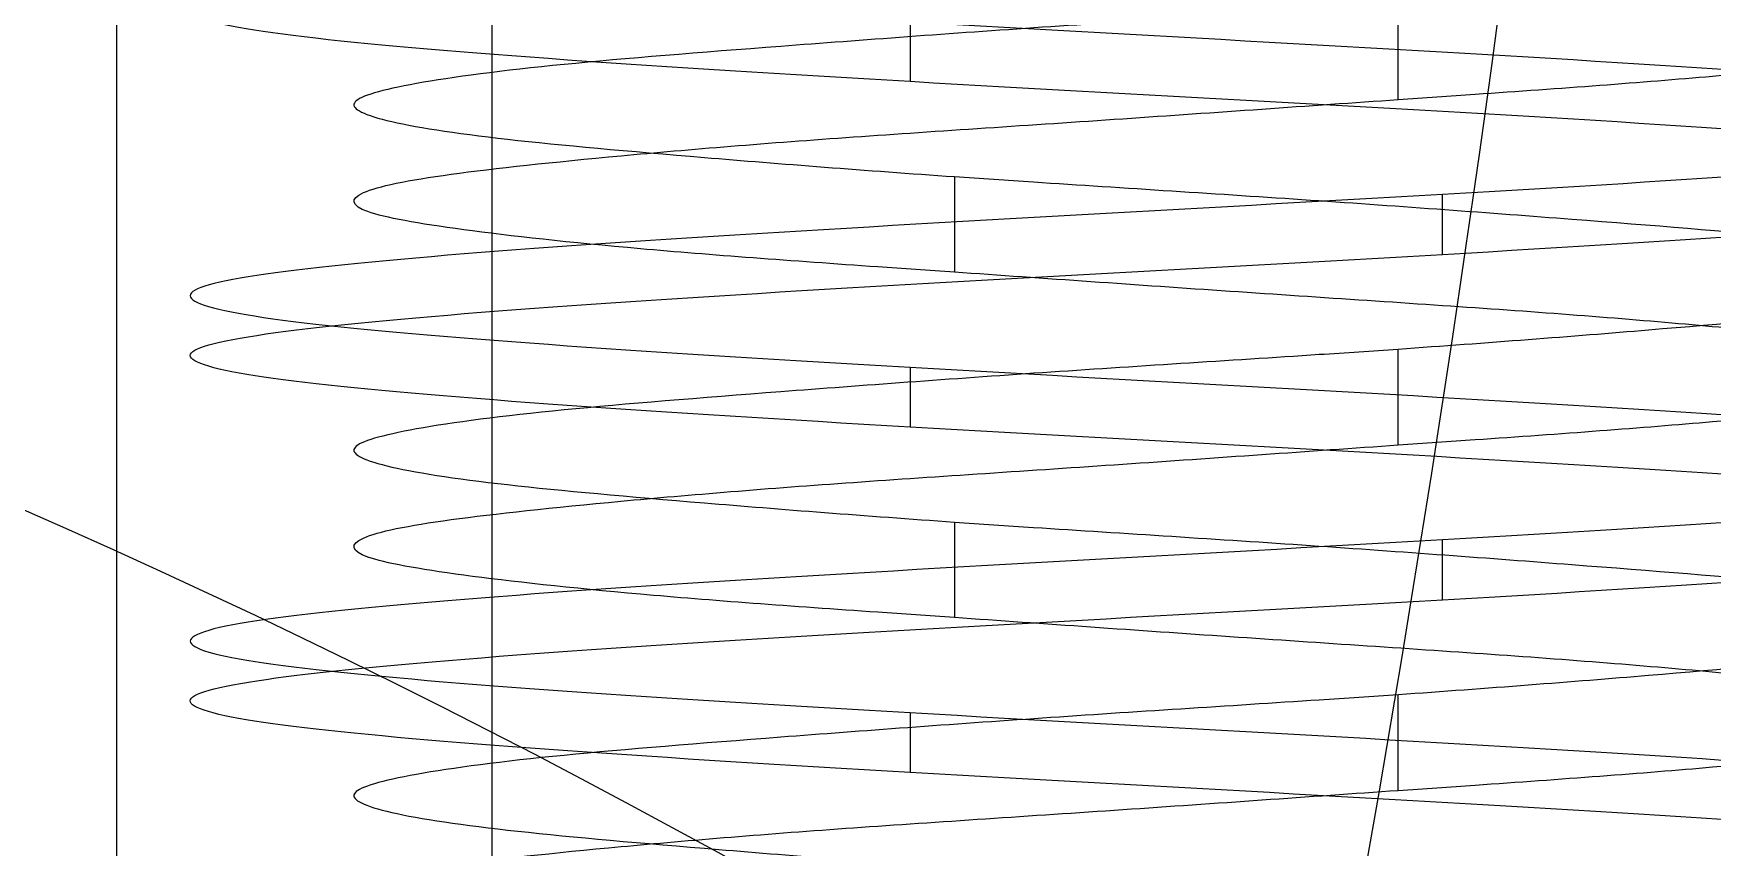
# Model space of a CAD drawing. Header units: inches. Extents: x -3.4 to 11, y -3.7 to 6.8.
# Drawn here: x 0.2756 to 0.4095, y 0.6008 to 0.6657 of the extents above; entities that cross this region are included whole.
import ezdxf

# ---------------------------------------------------------------- set-up
doc = ezdxf.new("R2010")
doc.units = ezdxf.units.IN
doc.header["$MEASUREMENT"] = 0
doc.layers.add('1', color=7, linetype='Continuous')
doc.layers.add('51', color=7, linetype='Continuous')

# ---------------------------------------------------------------- blocks, each defined once
blk = doc.blocks.new('motor mount_v6_adapter')
at = {"layer": '1', "color": 0}
for p, q in [((-15.140381057, 0, 7.5), (-15.140381057, 6.000000000000001, 7.5)), ((-15.140381057, 0, -7.5), (-15.140381057, 6.000000000000001, -7.5))]:
    blk.add_line(p, q, dxfattribs=at)
blk = doc.blocks.new('M4x8')
at = {"layer": '51', "color": 0}
for p, q in [((-2, 0, -2.810683630000001), (-2, 0, -2.68931637)), ((-2, 0, -2.11068363), (-2, 0, -1.98931637)), ((-1.666666667, 4.1e-08, -3.196866283), (-1.666666667, 0, -3.003133719)), ((-1.666666667, 0, -2.496866281), (-1.666666667, 0, -2.303133719)), ((-1.666666667, 0, -1.796866281), (-1.666666667, 0, -1.603133719)), ((1.666666667, 0, -2.653133719), (1.666666667, -1.2e-08, -2.846866281)), ((1.666666667, 1e-09, -1.953133719), (1.666666667, -1.2e-08, -2.146866281)), ((2, 0, -3.03931637), (2, 0, -3.16068363)), ((2, 0, -2.33931637), (2, 0, -2.46068363)), ((2, 0, -1.63931637), (2, 0, -1.76068363))]:
    blk.add_line(p, q, dxfattribs=at)
for points, knots in [([(2, 0, -3.16068363), (2, 0.5213637790000001, -3.131564184), (1.786368189, 1.042018723, -3.102273762), (1.042211749, 1.78625558, -3.043538146), (0.522163922, 2.000262078, -3.014856748000001), (-0.524169625, 1.999737419, -2.956398471), (-1.045842875, 1.78267018, -2.926979739), (-1.782914011, 1.045427145, -2.868794078000001), (-2, 0.525594701, -2.840039382000001), (-2, 0, -2.810683630000001)], [0, 0, 0, 0, 0.25, 0.25, 0.5, 0.5, 0.75, 0.75, 1, 1, 1, 1]), ([(2, 0, -2.46068363), (2, 0.52412887, -2.431409747), (1.78300191, 1.045234975, -2.40201063), (1.046154819, 1.782462358, -2.343846805), (0.525389456, 1.999754812, -2.315019519), (-0.523521082, 2.000244752, -2.256452079), (-1.043575817, 1.784991053, -2.227162002), (-1.785384181, 1.042903098, -2.168595781), (-2, 0.521169907, -2.139792247), (-2, 0, -2.11068363)], [0, 0, 0, 0, 0.25, 0.25, 0.5, 0.5, 0.75, 0.75, 1, 1, 1, 1]), ([(-2, 0, -2.68931637), (-2, 0.521171575, -2.718425081), (-1.785081721, 1.043161364, -2.747825322000001), (-1.044047262, 1.784563727, -2.806319433), (-0.524157866, 2.000224836, -2.83503316), (0.525872251, 1.999774797, -2.893695346), (1.046160933, 1.782470901, -2.923038016), (1.783052022, 1.045170176, -2.981224175), (2, 0.523656169, -3.010068889), (2, 0, -3.03931637)], [0, 0, 0, 0, 0.25, 0.25, 0.5, 0.5, 0.75, 0.75, 1, 1, 1, 1]), ([(2, 0, -1.76068363), (2, 0.523381697, -1.731451479), (1.785470084, 1.043267183, -1.702196901), (1.041775825, 1.786340664, -1.643509724), (0.5208399480000001, 2.000086942, -1.6147768), (-0.521507443, 1.999913002, -1.556553176), (-1.043753512, 1.784390581, -1.52712182), (-1.783591742, 1.045118002, -1.46876339), (-2, 0.526327438, -1.440080307), (-2, 0, -1.41068363)], [0, 0, 0, 0, 0.25, 0.25, 0.5, 0.5, 0.75, 0.75, 1, 1, 1, 1]), ([(-2, 0, -1.98931637), (-2, 0.525670426, -2.018676352), (-1.783860536, 1.044866626, -2.047929963000001), (-1.043418886, 1.784707737, -2.106360767), (-0.521284508, 1.999946354, -2.135203193000001), (0.520872784, 2.000053625, -2.193406553), (1.042146705, 1.785944045, -2.222754656), (1.7849999, 1.04376302, -2.281344465), (2, 0.523842613, -2.310058476), (2, 0, -2.33931637)], [0, 0, 0, 0, 0.25, 0.25, 0.5, 0.5, 0.75, 0.75, 1, 1, 1, 1]), ([(-1.666666667, -7.305e-06, -3.00313323), (-1.666666906, 0.054697644, -3.006799725), (-1.663967137, 0.109474678, -3.010379018), (-1.658585867, 0.163922849, -3.013916417), (-1.640192295, 0.350030636, -3.026007501), (-1.589320452, 0.535538026, -3.038003592), (-1.510229885, 0.704970547, -3.050570588), (-1.431168611, 0.8743403170000001, -3.063132930000001), (-1.321748648, 1.032324893, -3.076626963), (-1.190996518, 1.165892393, -3.089205516), (-1.060200146, 1.299505087, -3.101788325), (-0.904423989, 1.412360319, -3.113616597), (-0.7366890580000001, 1.49501405, -3.125934227), (-0.5690090270000001, 1.577640728, -3.138247826), (-0.3847697, 1.63237764, -3.151462202), (-0.199222778, 1.654716913, -3.164449969000001), (-0.013664507, 1.677057553, -3.17743853), (0.17837869, 1.667607432, -3.18973687), (0.360907055, 1.627121346, -3.201734859000001), (0.5434589430000001, 1.586630043, -3.213734394), (0.7214953560000001, 1.513989751, -3.226278176), (0.8802284690000001, 1.415265212, -3.239161915), (1.03893337, 1.31655822, -3.252043364), (1.182749734, 1.189046127, -3.265229362), (1.299770528, 1.043251817, -3.277328986000001), (1.416835597, 0.8974023440000001, -3.289433187), (1.510268315, 0.7292659560000001, -3.301578169), (1.572294031, 0.552873636, -3.314281334), (1.634317752, 0.376486989, -3.32698409), (1.666666667, 0.186985273, -3.340601416), (1.666666667, 0, -3.353133719000001)], [-0.0744953436894853, -0.0744953436894853, -0.0744953436894853, -0.0744953436894853, -0.0743300491336196, -0.0743300491336196, -0.0743300491336196, -0.0737576114219891, -0.0737576114219891, -0.0737576114219891, -0.0731853979750256, -0.0731853979750256, -0.0731853979750256, -0.0726129793723744, -0.0726129793723744, -0.0726129793723744, -0.0720407566558532, -0.0720407566558532, -0.0720407566558532, -0.0714684918149349, -0.0714684918149349, -0.0714684918149349, -0.0708961511428076, -0.0708961511428076, -0.0708961511428076, -0.070323918540429, -0.070323918540429, -0.070323918540429, -0.0697514623467122, -0.0697514623467122, -0.0697514623467122, -0.0691790315182782, -0.0691790315182782, -0.0691790315182782, -0.0691790315182782]), ([(1.666666667, -2.000000000000001e-09, -3.546866281), (1.666666667, 0.054702502, -3.543199958000001), (1.6639669, 0.10947707, -3.539620826000001), (1.658585871, 0.163922808, -3.536083586000001), (1.640192303, 0.350030596, -3.523992502), (1.589320465, 0.535537986, -3.511996411), (1.510229903, 0.7049705090000001, -3.499429415), (1.431168632, 0.874340281, -3.486867073), (1.321748674, 1.032324861, -3.47337304), (1.190996547, 1.165892364, -3.460794487), (1.060200178, 1.299505061, -3.448211677000001), (0.9044240240000001, 1.412360297, -3.436383406), (0.736689095, 1.495014032, -3.424065776), (0.569009066, 1.577640714, -3.411752177), (0.38476974, 1.63237763, -3.398537801), (0.199222819, 1.654716908, -3.385550034), (0.013664549, 1.677057552, -3.372561473), (-0.178378649, 1.667607436, -3.360263132), (-0.360907015, 1.627121355, -3.348265143), (-0.543458904, 1.586630056, -3.336265608), (-0.721495318, 1.513989768, -3.323721827), (-0.880228434, 1.415265234, -3.310838088000001), (-1.038933338, 1.316558245, -3.297956639000001), (-1.182749705, 1.189046156, -3.284770640000001), (-1.299770502, 1.043251849, -3.272671017), (-1.416835575, 0.8974023790000001, -3.260566816), (-1.510268297, 0.729265994, -3.248421834), (-1.572294018, 0.552873674, -3.235718669000001), (-1.634317743, 0.376487029, -3.223015913), (-1.666666662, 0.186985314, -3.209398587), (-1.666666667, 4.1e-08, -3.196866283)], [-0.0436887592398564, -0.0436887592398564, -0.0436887592398564, -0.0436887592398564, -0.0435267255455505, -0.0435267255455505, -0.0435267255455505, -0.0429655555033691, -0.0429655555033691, -0.0429655555033691, -0.0424046053115143, -0.0424046053115143, -0.0424046053115143, -0.0418434540022099, -0.0418434540022099, -0.0418434540022099, -0.0412824947232356, -0.0412824947232356, -0.0412824947232356, -0.0407214941490665, -0.0407214941490665, -0.0407214941490665, -0.040160419236281, -0.040160419236281, -0.040160419236281, -0.0395994502660661, -0.0395994502660661, -0.0395994502660661, -0.0390382621055807, -0.0390382621055807, -0.0390382621055807, -0.0384770988110579, -0.0384770988110579, -0.0384770988110579, -0.0384770988110579]), ([(-1.666666667, 0, -2.303133719), (-1.666666667, 0.054702518, -2.306800043), (-1.663966898, 0.109477098, -2.310379176000001), (-1.658585867, 0.163922849, -2.313916417000001), (-1.640192295, 0.350030636, -2.326007501), (-1.589320452, 0.535538025, -2.338003592), (-1.510229885, 0.704970546, -2.350570588), (-1.431168611, 0.8743403170000001, -2.36313293), (-1.321748648, 1.032324893, -2.376626963000001), (-1.190996518, 1.165892393, -2.389205516000001), (-1.060200146, 1.299505087, -2.401788325), (-0.904423989, 1.412360319, -2.413616597), (-0.7366890590000001, 1.49501405, -2.425934227), (-0.5690090270000001, 1.577640728, -2.438247826), (-0.3847697, 1.63237764, -2.451462201), (-0.199222778, 1.654716913, -2.464449969), (-0.013664507, 1.677057553, -2.47743853), (0.17837869, 1.667607432, -2.48973687), (0.360907055, 1.627121346, -2.501734859), (0.5434589430000001, 1.586630043, -2.513734394), (0.7214953560000001, 1.513989751, -2.526278176), (0.880228468, 1.415265212, -2.539161915000001), (1.03893337, 1.31655822, -2.552043364), (1.182749734, 1.189046127, -2.565229362000001), (1.299770528, 1.043251817, -2.577328986), (1.416835597, 0.8974023440000001, -2.589433187), (1.510268315, 0.7292659560000001, -2.601578169), (1.572294031, 0.552873636, -2.614281334), (1.634317752, 0.376486989, -2.62698409), (1.666666667, 0.186985273, -2.640601416), (1.666666667, 0, -2.653133719)], [-0.0851279363851193, -0.0851279363851193, -0.0851279363851193, -0.0851279363851193, -0.0849626493935965, -0.0849626493935965, -0.0849626493935965, -0.0843902123673576, -0.0843902123673576, -0.0843902123673576, -0.0838179996055173, -0.0838179996055173, -0.0838179996055173, -0.0832455816882348, -0.0832455816882348, -0.0832455816882348, -0.0826733596568476, -0.0826733596568476, -0.0826733596568476, -0.082101095501114, -0.082101095501114, -0.082101095501114, -0.0815287555142622, -0.0815287555142622, -0.0815287555142622, -0.0809565235970296, -0.0809565235970296, -0.0809565235970296, -0.0803840680887264, -0.0803840680887264, -0.0803840680887264, -0.0798116379456757, -0.0798116379456757, -0.0798116379456757, -0.0798116379456757]), ([(-1.666666667, 0, -1.603133719), (-1.666666667, 0.054702518, -1.606800043), (-1.663966898, 0.109477098, -1.610379176), (-1.658585867, 0.163922849, -1.613916417), (-1.640192295, 0.350030636, -1.626007501), (-1.589320452, 0.535538025, -1.638003592), (-1.510229885, 0.704970546, -1.650570588), (-1.431168611, 0.8743403160000001, -1.66313293), (-1.321748648, 1.032324893, -1.676626963), (-1.190996518, 1.165892393, -1.689205516), (-1.060200146, 1.299505087, -1.701788325), (-0.904423989, 1.412360319, -1.713616597), (-0.7366890590000001, 1.49501405, -1.725934227), (-0.5690090270000001, 1.577640728, -1.738247826), (-0.3847697, 1.63237764, -1.751462201), (-0.199222778, 1.654716913, -1.764449969), (-0.013664508, 1.677057553, -1.77743853), (0.17837869, 1.667607432, -1.78973687), (0.360907054, 1.627121346, -1.801734859), (0.543458942, 1.586630043, -1.813734394), (0.7214953550000001, 1.513989751, -1.826278176), (0.880228468, 1.415265212, -1.839161915), (1.03893337, 1.31655822, -1.852043364), (1.182749734, 1.189046127, -1.865229362), (1.299770528, 1.043251817, -1.877328986), (1.416835597, 0.8974023450000002, -1.889433187), (1.510268315, 0.729265957, -1.901578169), (1.572294031, 0.552873636, -1.914281334), (1.634317752, 0.3764869900000001, -1.92698409), (1.666666667, 0.186985274, -1.940601416), (1.666666667, 1e-09, -1.953133719)], [-0.095760523748544, -0.095760523748544, -0.095760523748544, -0.095760523748544, -0.0955952369269839, -0.0955952369269839, -0.0955952369269839, -0.095022800585852, -0.095022800585852, -0.095022800585852, -0.0944505885088503, -0.0944505885088503, -0.0944505885088503, -0.0938781712766523, -0.0938781712766523, -0.0938781712766523, -0.0933059499301148, -0.0933059499301148, -0.0933059499301148, -0.0927336864592815, -0.0927336864592815, -0.0927336864592815, -0.0921613471574205, -0.0921613471574205, -0.0921613471574205, -0.0915891159250495, -0.0915891159250495, -0.0915891159250495, -0.0910166611018755, -0.0910166611018755, -0.0910166611018755, -0.0904442316439233, -0.0904442316439233, -0.0904442316439233, -0.0904442316439233]), ([(1.666666667, -1.2e-08, -2.146866281), (1.666666667, 0.05470156600000001, -2.143200021), (1.663966992, 0.109475203, -2.139620948), (1.658586146, 0.163920028, -2.136083767), (1.64019289, 0.350027846, -2.123992678), (1.589321362, 0.535535323, -2.111996593), (1.510231084, 0.7049679790000001, -2.099429603), (1.431170097, 0.874337884, -2.086867266), (1.321750403, 1.032322646, -2.073373237), (1.1909985, 1.165890368, -2.060794675), (1.060202356, 1.299503284, -2.048211856), (0.9044263920000001, 1.412358781, -2.036383585), (0.7366916020000001, 1.495012796, -2.02406596), (0.5690117110000001, 1.57763976, -2.011752366000001), (0.384772476, 1.632376986, -1.998537998), (0.199225591, 1.654716574, -1.985550228), (0.01366736, 1.677057529, -1.972561664), (-0.178375853, 1.667607736, -1.96026331), (-0.360904286, 1.627121961, -1.948265323), (-0.543456243, 1.586630968, -1.936265789), (-0.721492781, 1.513990978, -1.923722017), (-0.8802260620000001, 1.415266709, -1.910838281), (-1.038931132, 1.316559986, -1.897956834), (-1.182747711, 1.189048138, -1.884770824), (-1.299768753, 1.043254028, -1.872671198), (-1.416834071, 0.8974047540000001, -1.860566993), (-1.510267075, 0.7292685240000001, -1.848422019), (-1.572293091, 0.552876308, -1.835718859), (-1.634317113, 0.376489766, -1.823016108), (-1.666666349, 0.186988103, -1.809398784), (-1.666666667, 2.83e-06, -1.79686647)], [-0.0228420986650551, -0.0228420986650551, -0.0228420986650551, -0.0228420986650551, -0.0226800673342483, -0.0226800673342483, -0.0226800673342483, -0.0221188959479947, -0.0221188959479947, -0.0221188959479947, -0.0215579444132193, -0.0215579444132193, -0.0215579444132193, -0.0209967917620839, -0.0209967917620839, -0.0209967917620839, -0.0204358311387615, -0.0204358311387615, -0.0204358311387615, -0.0198748292228617, -0.0198748292228617, -0.0198748292228617, -0.019313752965225, -0.019313752965225, -0.019313752965225, -0.0187527826524796, -0.0187527826524796, -0.0187527826524796, -0.0181915931470086, -0.0181915931470086, -0.0181915931470086, -0.0176304285049297, -0.0176304285049297, -0.0176304285049297, -0.0176304285049297]), ([(1.666666667, -1.2e-08, -2.846866281), (1.666666667, 0.05470021500000001, -2.843200111), (1.663967126, 0.109472496, -2.839621125), (1.658586545, 0.163915988, -2.836084029), (1.640193743, 0.350023851, -2.823992934000001), (1.589322667, 0.535531453, -2.811996858000001), (1.5102328, 0.704964302, -2.799429875), (1.431172226, 0.8743344, -2.786867547), (1.321752916, 1.032319429, -2.773373524), (1.191001339, 1.165887468, -2.760794948), (1.060205521, 1.299500701, -2.748212116), (0.904429833, 1.412356577, -2.736383845000001), (0.7366952450000002, 1.495011001, -2.724066227), (0.569015554, 1.577638374, -2.711752641), (0.3847764510000001, 1.632376049, -2.698538284), (0.19922962, 1.654716089, -2.685550510000001), (0.013671444, 1.677057496, -2.672561943), (-0.17837179, 1.66760817, -2.660263568), (-0.36090032, 1.62712284, -2.648265583), (-0.543452377, 1.586632292, -2.636266052), (-0.721489094, 1.513992735, -2.623722292), (-0.880222616, 1.415268852, -2.61083856), (-1.038927926, 1.316562516, -2.597957118), (-1.182744815, 1.189051019, -2.584771092), (-1.299766212, 1.043257194, -2.572671461), (-1.416831885, 0.897408205, -2.560567251000001), (-1.510265299, 0.729272202, -2.548422287), (-1.572291746, 0.552880136, -2.535719134), (-1.634316197, 0.376493742, -2.523016391000001), (-1.666665895, 0.186992155, -2.509399072), (-1.666666667, 6.881000000000001e-06, -2.496866742)], [-0.0332654351957775, -0.0332654351957775, -0.0332654351957775, -0.0332654351957775, -0.0331034080720597, -0.0331034080720597, -0.0331034080720597, -0.0325422373568783, -0.0325422373568783, -0.0325422373568783, -0.0319812864938202, -0.0319812864938202, -0.0319812864938202, -0.0314201345169259, -0.0314201345169259, -0.0314201345169259, -0.0308591745632894, -0.0308591745632894, -0.0308591745632894, -0.0302981733210716, -0.0302981733210716, -0.0302981733210716, -0.0297370977329303, -0.0297370977329303, -0.0297370977329303, -0.0291761280925569, -0.0291761280925569, -0.0291761280925569, -0.0286149392569157, -0.0286149392569157, -0.0286149392569157, -0.0280537752808158, -0.0280537752808158, -0.0280537752808158, -0.0280537752808158]), ([(-2, 0, -3.51068363), (-2, -0.522497825, -3.481500845), (-1.783389951, -1.044773827, -3.452042507), (-1.046046132, -1.782643979, -3.39383698), (-0.527408754, -1.999876169, -3.365136455), (0.526469173, -2.00012372, -3.306283278), (1.045086295, -1.783578354, -3.277048832), (1.784249841, -1.043939468, -3.218679250000001), (2, -0.52141437, -3.189805901), (2, 0, -3.16068363)], [0, 0, 0, 0, 0.25, 0.25, 0.5, 0.5, 0.75, 0.75, 1, 1, 1, 1]), ([(2, 0, -3.03931637), (2, -0.523514764, -3.068555953000001), (1.785328816, -1.043413743, -3.097814339), (1.041896486, -1.786214694, -3.156480662), (0.52084471, -2.000077087, -3.185223272), (-0.521436556, -1.999922869, -3.243442527), (-1.043645982, -1.784488434, -3.272870291), (-1.783662557, -1.045056834, -3.331241603), (-2, -0.526125397, -3.359930977), (-2, 0, -3.38931637)], [0, 0, 0, 0, 0.25, 0.25, 0.5, 0.5, 0.75, 0.75, 1, 1, 1, 1]), ([(-2, 0, -2.810683630000001), (-2, -0.525482225, -2.781334159), (-1.783945318, -1.044788507, -2.752076615), (-1.043308887, -1.784811052, -2.693630665), (-0.521226909, -1.999956227, -2.664793928), (0.52089093, -2.000043759, -2.606592096), (1.042264741, -1.785823772, -2.577235889), (1.784872925, -1.043892224, -2.518665695), (2, -0.523989364, -2.48994972), (2, 0, -2.46068363)], [0, 0, 0, 0, 0.25, 0.25, 0.5, 0.5, 0.75, 0.75, 1, 1, 1, 1]), ([(2, 0, -2.33931637), (2, -0.52398314, -2.368582113), (1.783019417, -1.045209218, -2.397987847), (1.046168915, -1.782456494, -2.456152223), (0.525533023, -1.999759959, -2.484972287), (-0.523704406, -2.000239623, -2.543558336), (-1.043712882, -1.784864174, -2.572848186), (-1.785286141, -1.042990937, -2.631397112), (-2, -0.521166101, -2.660207966000001), (-2, 0, -2.68931637)], [0, 0, 0, 0, 0.25, 0.25, 0.5, 0.5, 0.75, 0.75, 1, 1, 1, 1]), ([(-2, 0, -2.11068363), (-2, -0.521179957, -2.081574451), (-1.784990448, -1.04324399, -2.052167622), (-1.044171701, -1.78444792, -1.993690241), (-0.524362244, -2.000217531000001, -1.964978005), (0.526020326, -1.999782126, -1.906296635), (1.046162832, -1.782475729, -1.876962251), (1.783075927, -1.045139528, -1.818773522), (2, -0.523522761, -1.789923659), (2, 0, -1.76068363)], [0, 0, 0, 0, 0.25, 0.25, 0.5, 0.5, 0.75, 0.75, 1, 1, 1, 1]), ([(2, 0, -1.63931637), (2, -0.521403558, -1.668438037), (1.786487038, -1.041914738, -1.697717111), (1.042036386, -1.786416085, -1.756475442), (0.522042507, -2.00026089, -1.785150074), (-0.524039594, -1.999738611, -1.843594226), (-1.045792917, -1.782707473, -1.873017102), (-1.782915349, -1.045438482, -1.931205243), (-2, -0.525777819, -1.95995039), (-2, 0, -1.98931637)], [0, 0, 0, 0, 0.25, 0.25, 0.5, 0.5, 0.75, 0.75, 1, 1, 1, 1]), ([(-1.666666667, 6.881000000000001e-06, -2.496866742), (-1.666666893, -0.05469792300000001, -2.493200257), (-1.663967124, -0.10947481, -2.489620973), (-1.658585868, -0.163922837, -2.486083584), (-1.640192297, -0.350030624, -2.4739925), (-1.589320456, -0.535538014, -2.461996409), (-1.51022989, -0.7049705350000001, -2.449429413), (-1.431168617, -0.874340306, -2.436867071), (-1.321748656, -1.032324884, -2.423373038), (-1.190996526, -1.165892384, -2.410794485), (-1.060200155, -1.299505079, -2.398211675000001), (-0.9044239990000001, -1.412360313, -2.386383404), (-0.736689069, -1.495014044, -2.374065774), (-0.569009039, -1.577640724, -2.361752175), (-0.384769712, -1.632377637, -2.348537799), (-0.19922279, -1.654716912, -2.335550032), (-0.01366452, -1.677057553, -2.322561471), (0.178378678, -1.667607433, -2.31026313), (0.360907043, -1.627121349, -2.298265142), (0.543458931, -1.586630047, -2.286265606), (0.721495345, -1.513989756, -2.273721825), (0.8802284580000002, -1.415265219, -2.260838086), (1.038933361, -1.316558227, -2.247956637000001), (1.182749725, -1.189046135, -2.234770638), (1.29977052, -1.043251826, -2.222671015), (1.416835591, -0.897402355, -2.210566814), (1.51026831, -0.729265967, -2.198421832), (1.572294027, -0.552873647, -2.185718667), (1.63431775, -0.376487001, -2.173015911), (1.666666665, -0.186985286, -2.159398585), (1.666666667, -1.2e-08, -2.146866281)], [-0.0280537752808158, -0.0280537752808158, -0.0280537752808158, -0.0280537752808158, -0.0278917344671618, -0.0278917344671618, -0.0278917344671618, -0.027330563417287, -0.027330563417287, -0.027330563417287, -0.0267696122181272, -0.0267696122181272, -0.0267696122181272, -0.0262084599011404, -0.0262084599011404, -0.0262084599011404, -0.0256474996148591, -0.0256474996148591, -0.0256474996148591, -0.025086498033281, -0.025086498033281, -0.025086498033281, -0.0245254221129833, -0.0245254221129833, -0.0245254221129833, -0.0239644521354253, -0.0239644521354253, -0.0239644521354253, -0.023403262967223, -0.023403262967223, -0.023403262967223, -0.0228420986650551, -0.0228420986650551, -0.0228420986650551, -0.0228420986650551]), ([(-1.666666667, 2.83e-06, -1.79686647), (-1.66666676, -0.054700626, -1.793200081), (-1.663966991, -0.109476152, -1.789620886), (-1.658585868, -0.163922836, -1.786083584), (-1.640192297, -0.350030623, -1.7739925), (-1.589320456, -0.535538013, -1.761996409), (-1.510229891, -0.7049705350000001, -1.749429413), (-1.431168618, -0.874340305, -1.736867071), (-1.321748656, -1.032324883, -1.723373038), (-1.190996527, -1.165892384, -1.710794485), (-1.060200156, -1.299505079, -1.698211676), (-0.9044240000000001, -1.412360312, -1.686383404), (-0.73668907, -1.495014044, -1.674065774), (-0.5690090400000001, -1.577640723, -1.661752175), (-0.384769713, -1.632377637, -1.648537799), (-0.199222791, -1.654716912, -1.635550032), (-0.013664521, -1.677057553, -1.622561471), (0.178378677, -1.667607433, -1.61026313), (0.360907042, -1.627121349, -1.598265142), (0.5434589300000001, -1.586630047, -1.586265607), (0.721495344, -1.513989756, -1.573721825), (0.8802284570000001, -1.415265219, -1.560838086), (1.03893336, -1.316558228, -1.547956637), (1.182749725, -1.189046136, -1.534770638), (1.29977052, -1.043251827, -1.522671015), (1.41683559, -0.897402355, -1.510566814), (1.510268309, -0.7292659680000001, -1.498421832), (1.572294027, -0.552873648, -1.485718667), (1.634317749, -0.376487002, -1.473015911), (1.666666665, -0.186985286, -1.459398585), (1.666666667, -1.3e-08, -1.446866282)], [-0.0176304285049297, -0.0176304285049297, -0.0176304285049297, -0.0176304285049297, -0.0174683915032437, -0.0174683915032437, -0.0174683915032437, -0.0169072197816362, -0.0169072197816362, -0.0169072197816362, -0.0163462679110068, -0.0163462679110068, -0.0163462679110068, -0.0157851149223103, -0.0157851149223103, -0.0157851149223103, -0.0152241539645483, -0.0152241539645483, -0.0152241539645483, -0.0146631517114408, -0.0146631517114408, -0.0146631517114408, -0.0141020751195238, -0.0141020751195238, -0.0141020751195238, -0.0135411044704739, -0.0135411044704739, -0.0135411044704739, -0.0129799146305169, -0.0129799146305169, -0.0129799146305169, -0.012418749656623, -0.012418749656623, -0.012418749656623, -0.012418749656623]), ([(-1.666666667, 4.1e-08, -3.196866283), (-1.666666668, -0.05470248600000001, -3.193199959), (-1.6639669, -0.109477077, -3.189620826000001), (-1.658585868, -0.163922838, -3.186083584), (-1.640192297, -0.350030625, -3.1739925), (-1.589320455, -0.535538015, -3.161996409), (-1.51022989, -0.7049705360000001, -3.149429413), (-1.431168617, -0.874340307, -3.136867071), (-1.321748655, -1.032324884, -3.123373038), (-1.190996526, -1.165892385, -3.110794485), (-1.060200155, -1.29950508, -3.098211675), (-0.9044239990000001, -1.412360313, -3.086383404), (-0.736689069, -1.495014045, -3.074065774000001), (-0.569009038, -1.577640724, -3.061752175000001), (-0.3847697110000001, -1.632377637, -3.048537799), (-0.199222789, -1.654716912, -3.035550032000001), (-0.013664519, -1.677057553, -3.022561471), (0.178378679, -1.667607433, -3.01026313), (0.360907044, -1.627121349, -2.998265142), (0.543458932, -1.586630047, -2.986265606), (0.721495345, -1.513989756, -2.973721825), (0.880228459, -1.415265218, -2.960838086), (1.038933361, -1.316558227, -2.947956637), (1.182749726, -1.189046135, -2.934770638), (1.299770521, -1.043251825, -2.922671015), (1.416835591, -0.897402354, -2.910566814), (1.51026831, -0.729265967, -2.898421832), (1.572294028, -0.552873646, -2.885718667), (1.63431775, -0.3764870000000001, -2.873015911), (1.666666665, -0.186985285, -2.859398585), (1.666666667, -1.2e-08, -2.846866281)], [-0.0384770988110579, -0.0384770988110579, -0.0384770988110579, -0.0384770988110579, -0.0383150649519899, -0.0383150649519899, -0.0383150649519899, -0.0377538945740014, -0.0377538945740014, -0.0377538945740014, -0.0371929440464644, -0.0371929440464644, -0.0371929440464644, -0.0366317924013407, -0.0366317924013407, -0.0366317924013407, -0.0360708327866936, -0.0360708327866936, -0.0360708327866936, -0.0355098318767982, -0.0355098318767982, -0.0355098318767982, -0.0349487566282732, -0.0349487566282732, -0.0349487566282732, -0.0343877873223603, -0.0343877873223603, -0.0343877873223603, -0.0338265988260662, -0.0338265988260662, -0.0338265988260662, -0.0332654351957775, -0.0332654351957775, -0.0332654351957775, -0.0332654351957775]), ([(1.666666667, 0, -2.653133719), (1.666666667, -0.054700081, -2.65679988), (1.663967139, -0.109472216, -2.660378856), (1.658586587, -0.163915566, -2.663915944), (1.640193832, -0.3500234330000001, -2.676007039), (1.589322803, -0.535531047, -2.688003114), (1.51023298, -0.704963917, -2.700570096), (1.431172449, -0.8743340350000001, -2.713132424), (1.321753179, -1.032319092, -2.726626447), (1.191001636, -1.165887165, -2.739205024), (1.060205853, -1.299500431, -2.751787857000001), (0.904430193, -1.412356347, -2.763616128), (0.736695626, -1.495010813, -2.775933745000001), (0.569015956, -1.577638229, -2.78824733), (0.3847768670000001, -1.632375951, -2.801461686), (0.199230042, -1.654716039, -2.814449460000001), (0.013671871, -1.677057492, -2.827438028), (-0.178371364, -1.667608216, -2.839736405), (-0.360899905, -1.627122932, -2.851734389), (-0.543451973, -1.58663243, -2.86373392), (-0.721488708, -1.513992919, -2.876277679000001), (-0.880222255, -1.415269076, -2.889161411), (-1.038927591, -1.316562781, -2.902042852), (-1.182744512, -1.189051321, -2.91522888), (-1.299765946, -1.043257525, -2.927328512), (-1.416831656, -0.897408567, -2.939432722), (-1.510265114, -0.729272587, -2.951577685), (-1.572291605, -0.552880536, -2.964280837), (-1.634316101, -0.376494158, -2.976983580000001), (-1.666665847, -0.18699258, -2.990600898), (-1.666666667, -7.305e-06, -3.00313323)], [-0.0798116379456757, -0.0798116379456757, -0.0798116379456757, -0.0798116379456757, -0.0796463582342255, -0.0796463582342255, -0.0796463582342255, -0.0790739208639351, -0.0790739208639351, -0.0790739208639351, -0.078501707759848, -0.078501707759848, -0.078501707759848, -0.0779292895043951, -0.0779292895043951, -0.0779292895043951, -0.0773570671269995, -0.0773570671269995, -0.0773570671269995, -0.0767848026324908, -0.0767848026324908, -0.0767848026324908, -0.0762124622989551, -0.0762124622989551, -0.0762124622989551, -0.0756402300406269, -0.0756402300406269, -0.0756402300406269, -0.0750677741859363, -0.0750677741859363, -0.0750677741859363, -0.0744953436894853, -0.0744953436894853, -0.0744953436894853, -0.0744953436894853]), ([(1.666666667, 1e-09, -1.953133719), (1.666666667, -0.05470251700000001, -1.956800043), (1.663966898, -0.109477098, -1.960379176), (1.658585867, -0.163922849, -1.963916417), (1.640192295, -0.350030636, -1.976007501), (1.589320452, -0.535538026, -1.988003592), (1.510229885, -0.704970547, -2.000570588), (1.431168611, -0.8743403170000001, -2.01313293), (1.321748648, -1.032324893, -2.026626963), (1.190996518, -1.165892393, -2.039205516), (1.060200146, -1.299505087, -2.051788325), (0.904423989, -1.412360319, -2.063616597), (0.7366890580000001, -1.49501405, -2.075934227), (0.5690090270000001, -1.577640728, -2.088247826), (0.3847697, -1.63237764, -2.101462202), (0.199222778, -1.654716913, -2.114449969), (0.013664507, -1.677057553, -2.12743853), (-0.178378691, -1.667607432, -2.13973687), (-0.360907055, -1.627121346, -2.151734859), (-0.5434589430000001, -1.586630043, -2.163734394), (-0.7214953560000001, -1.513989751, -2.176278176), (-0.8802284690000001, -1.415265212, -2.189161915), (-1.03893337, -1.31655822, -2.202043364000001), (-1.182749734, -1.189046127, -2.215229362), (-1.299770528, -1.043251817, -2.227328986), (-1.416835597, -0.8974023440000001, -2.239433187), (-1.510268315, -0.7292659560000001, -2.251578169), (-1.572294031, -0.552873635, -2.264281334), (-1.634317752, -0.376486989, -2.27698409), (-1.666666667, -0.186985273, -2.290601416), (-1.666666667, 0, -2.303133719)], [-0.0904442316439233, -0.0904442316439233, -0.0904442316439233, -0.0904442316439233, -0.0902789447506086, -0.0902789447506086, -0.0902789447506086, -0.0897065080669234, -0.0897065080669234, -0.0897065080669234, -0.0891342956475024, -0.0891342956475024, -0.0891342956475024, -0.0885618780727621, -0.0885618780727621, -0.0885618780727621, -0.0879896563838, -0.0879896563838, -0.0879896563838, -0.0874173925705165, -0.0874173925705165, -0.0874173925705165, -0.0868450529261603, -0.0868450529261603, -0.0868450529261603, -0.0862728213513585, -0.0862728213513585, -0.0862728213513585, -0.0857003661856202, -0.0857003661856202, -0.0857003661856202, -0.0851279363851193, -0.0851279363851193, -0.0851279363851193, -0.0851279363851193])]:
    blk.add_open_spline(points, degree=3, knots=knots, dxfattribs=at)

msp = doc.modelspace()

# ---------------------------------------------------------------- linework, layer by layer
at = {"color": 0}
for centre, radius in [((0, 0), 1.57480314962536), ((0, 0, 0.8094488188976379), 1.208661417320518), ((0, 0, 0.1889763779527559), 1.117906193954975), ((0, 0), 1.102362204723004), ((0, 0, 3.570078740157481), 1.102362204723004), ((0, 0), 1.098425196839225), ((0, 0), 1.094488188981586), ((0, 0, 0.1889763779527559), 0.8740157480189993), ((0.34251968503937, 0.5932614970866142, 0.07874015748031496), 0.2755905511901634), ((0.34251968503937, 0.5932614970866142, 0.07874015748031496), 0.1811023621917066), ((0.34251968503937, 0.5932614970866142, 0.07874015748031496), 0.1811023621917066), ((0.34251968503937, 0.5932614970866142, 0.07874015748031496), 0.1535433070721627), ((0, 0, 0.07874015748031496), 0.6850393700858745)]:
    msp.add_circle(centre, radius, dxfattribs=at)
for centre, radius, start, end in [((0, 0), 1.771653543314645, 91.27334436140215, 88.72665563859785), ((0, 0), 1.574803149617957, 281.0886227815141, 61.60289195262302), ((0, 0), 1.181102362199613, 91.9102131717182, 88.08978682828185), ((-1.263254653267716, 0.8901671353543308, 0.1889763779527559), 1.670662815988617, 349.1740597776013, 5.275173278832188)]:
    msp.add_arc(centre, radius, start, end, dxfattribs=at)

# ---------------------------------------------------------------- block references
at = {"color": 0, "extrusion": (0.05071726443673938, 0, 0.9987130514257105), "xscale": 0.03937007874015749, "yscale": 0.03937007874015749, "zscale": 0.03937007874015749, "rotation": 270}
msp.add_blockref('motor mount_v6_adapter', (0.4949547332140747, -0.7675862105775434, 2.482344279020827), dxfattribs=at)
at = {"color": 0, "extrusion": (0, 1, 0), "xscale": 0.03937007874015748, "yscale": 0.03937007874015748, "zscale": 0.03937007874015748, "rotation": 285.6467966418091}
msp.add_blockref('M4x8', (-0.3667463696446666, 2.171262619191339, 0.7311752056550197), dxfattribs=at)

doc.saveas('drawing.dxf')
